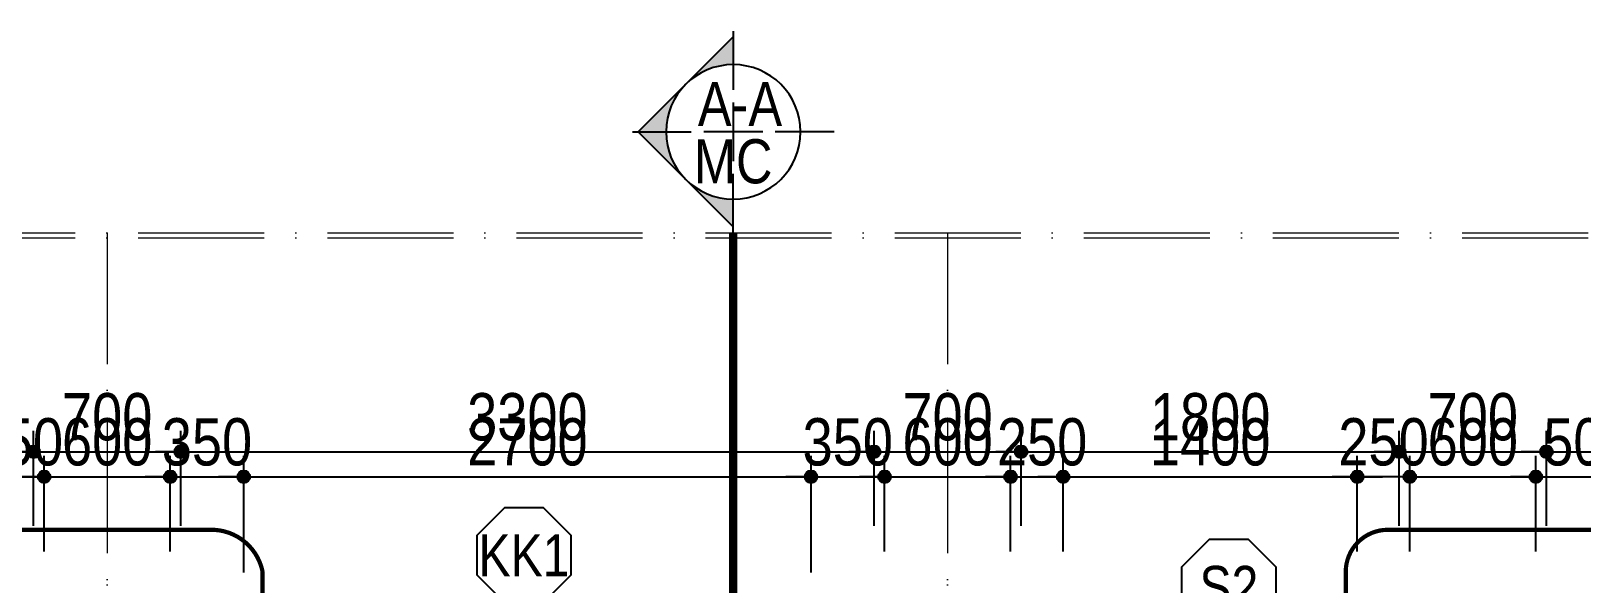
# Model space of a CAD drawing. Header units: millimetres. Extents: x 1201 to 176852, y 279 to 65351.
# Drawn here: x 20067 to 27449, y 22948 to 25580 of the extents above; entities that cross this region are included whole.
import ezdxf
from ezdxf.enums import TextEntityAlignment as Align

# ---------------------------------------------------------------- set-up
doc = ezdxf.new("R2010")
doc.units = ezdxf.units.MM
doc.linetypes.add('ACAD_ISO10W100', pattern=[18, 12, -3, 0, -3])
doc.linetypes.add('DASHED2', pattern=[0.375, 0.25, -0.125])
for name, color, linetype in [('daucat', 220, 'Continuous'), ('DIM', 1, 'Continuous'), ('KYHIEU', 3, 'Continuous'), ('TAGS', 60, 'Continuous')]:
    doc.layers.add(name, color=color, linetype=linetype)
doc.layers.add('TRUC', color=24, linetype='Continuous', lineweight=0)
doc.styles.add('HEL-CONDENSE', font='')
doc.styles.add('VNI-HELVE-CONDENSE', font='')
doc.styles.add('VNI-HELVE-CONDENSEN', font='')
doc.styles.get('HEL-CONDENSE').set_extended_font_data('VNI-Helve-Condense')
doc.styles.get('VNI-HELVE-CONDENSE').set_extended_font_data('VNI-Helve-Condense')
doc.styles.get('VNI-HELVE-CONDENSEN').set_extended_font_data('VNI-Helve-Condense')
doc.dimstyles.new('D100', dxfattribs={"dimtxt": 225, "dimasz": 1.2, "dimexe": 100, "dimexo": 0, "dimgap": 50, "dimtad": 1, "dimdec": 0, "dimzin": 13, "dimdsep": 46, "dimtxsty": 'HEL-CONDENSE', "dimblk": 'D50', "dimcen": 0, "dimclrd": 1, "dimclre": 1, "dimclrt": 7, "dimadec": 0, "dimazin": 0, "dimtfac": 1, "dimtdec": 0, "dimtmove": 0, "dimatfit": 3, "dimldrblk": 'D50', "dimfxl": 1, "dimtolj": 1, "dimtzin": 13, "dimarcsym": 0})

# ---------------------------------------------------------------- blocks, each defined once
blk = doc.blocks.new('mc2')
at = {"layer": 'KYHIEU', "ltscale": 0.7}
h = blk.add_hatch(color=256, dxfattribs=at)
h.paths.add_polyline_path([(600, 400), (600, 565.7), (317.2, 282.8, -0.198912)])
h.paths.add_polyline_path([(200, 0, -0.198912), (317.2, 282.8), (34.3, 0)])
h.paths.add_polyline_path([(317.2, -282.8, -0.198912), (200, 0), (34.3, 0)])
h.paths.add_polyline_path([(600, -565.7), (600, -400, -0.198912), (317.2, -282.8)])
for p, q in [((600, 565.7), (34.3, 0)), ((600, 600), (600, 250)), ((600, -175), (600, 175)), ((0, 0), (350, 0)), ((600, -565.7), (34.3, 0)), ((775, 0), (425, 0)), ((1200, 0), (850, 0)), ((600, -600), (600, -250))]:
    blk.add_line(p, q, dxfattribs=at)
blk.add_circle((600, 0), 400, dxfattribs=at)
at = {"style": 'VNI-HELVE-CONDENSE'}
for height, p in [(300, (612, 182)), (225, (609, -187.5))]:
    blk.add_attdef('A', text='', height=height, dxfattribs=at).set_placement(p, align=Align.MIDDLE_CENTER)
blk = doc.blocks.new('D50')
at = {"layer": 'DIM'}
blk.add_hatch(color=256, dxfattribs=at).paths.add_polyline_path([(25, 0, 1), (-25, 0, 1)])
blk.add_line((25, 0), (100, 0), dxfattribs=at)
blk.add_circle((0, 0), 25, dxfattribs=at)
blk = doc.blocks.new('*D119')
at = {"layer": 'DEFPOINTS', "color": 0, "transparency": 16777216}
for p in [(20079.1, 23577.7), (18279.1, 23224.8), (20079.1, 23224.8)]:
    blk.add_point(p, dxfattribs=at)
at = {"layer": 'DIM', "color": 1, "lineweight": -2, "transparency": 16777216}
for p, q in [((18279.1, 23224.8), (18279.1, 23677.7)), ((20079.1, 23224.8), (20079.1, 23677.7)), ((18280.3, 23577.7), (20077.9, 23577.7))]:
    blk.add_line(p, q, dxfattribs=at)
at = {"layer": 'DIM', "color": 1, "lineweight": -2, "transparency": 16777216, "xscale": 1.199999999999999, "yscale": 1.199999999999999, "zscale": 1.199999999999999, "rotation": 180}
blk.add_blockref('D50', (18279.1, 23577.7), dxfattribs=at)
at = {"layer": 'DIM', "color": 1, "lineweight": -2, "transparency": 16777216, "xscale": 1.199999999999999, "yscale": 1.199999999999999, "zscale": 1.199999999999999}
blk.add_blockref('D50', (20079.1, 23577.7), dxfattribs=at)
at = {"layer": 'DIM', "color": 7, "transparency": 16777216, "insert": (19179.1, 23742.6), "char_height": 225, "attachment_point": 5, "style": 'HEL-CONDENSE'}
blk.add_mtext('\\A1;1800', dxfattribs=at)
blk = doc.blocks.new('*D120')
at = {"layer": 'DEFPOINTS', "color": 0, "transparency": 16777216}
for p in [(20779.1, 23577.7), (20079.1, 23224.8), (20779.1, 23224.8)]:
    blk.add_point(p, dxfattribs=at)
at = {"layer": 'DIM', "color": 1, "lineweight": -2, "transparency": 16777216}
for p, q in [((20079.1, 23224.8), (20079.1, 23677.7)), ((20779.1, 23224.8), (20779.1, 23677.7)), ((20080.3, 23577.7), (20777.9, 23577.7))]:
    blk.add_line(p, q, dxfattribs=at)
at = {"layer": 'DIM', "color": 1, "lineweight": -2, "transparency": 16777216, "xscale": 1.199999999999999, "yscale": 1.199999999999999, "zscale": 1.199999999999999, "rotation": 180}
blk.add_blockref('D50', (20079.1, 23577.7), dxfattribs=at)
at = {"layer": 'DIM', "color": 1, "lineweight": -2, "transparency": 16777216, "xscale": 1.199999999999999, "yscale": 1.199999999999999, "zscale": 1.199999999999999}
blk.add_blockref('D50', (20779.1, 23577.7), dxfattribs=at)
at = {"layer": 'DIM', "color": 7, "transparency": 16777216, "insert": (20429.1, 23742.6), "char_height": 225, "attachment_point": 5, "style": 'HEL-CONDENSE'}
blk.add_mtext('\\A1;700', dxfattribs=at)
blk = doc.blocks.new('*D121')
at = {"layer": 'DEFPOINTS', "color": 0, "transparency": 16777216}
for p in [(24079.1, 23577.7), (20779.1, 23224.8), (24079.1, 23224.8)]:
    blk.add_point(p, dxfattribs=at)
at = {"layer": 'DIM', "color": 1, "lineweight": -2, "transparency": 16777216}
for p, q in [((20779.1, 23224.8), (20779.1, 23677.7)), ((24079.1, 23224.8), (24079.1, 23677.7)), ((20780.3, 23577.7), (24077.9, 23577.7))]:
    blk.add_line(p, q, dxfattribs=at)
at = {"layer": 'DIM', "color": 1, "lineweight": -2, "transparency": 16777216, "xscale": 1.199999999999999, "yscale": 1.199999999999999, "zscale": 1.199999999999999, "rotation": 180}
blk.add_blockref('D50', (20779.1, 23577.7), dxfattribs=at)
at = {"layer": 'DIM', "color": 1, "lineweight": -2, "transparency": 16777216, "xscale": 1.199999999999999, "yscale": 1.199999999999999, "zscale": 1.199999999999999}
blk.add_blockref('D50', (24079.1, 23577.7), dxfattribs=at)
at = {"layer": 'DIM', "color": 7, "transparency": 16777216, "insert": (22429.1, 23742.6), "char_height": 225, "attachment_point": 5, "style": 'HEL-CONDENSE'}
blk.add_mtext('\\A1;3300', dxfattribs=at)
blk = doc.blocks.new('*D122')
at = {"layer": 'DEFPOINTS', "color": 0, "transparency": 16777216}
for p in [(24779.1, 23577.7), (24079.1, 23224.8), (24779.1, 23224.8)]:
    blk.add_point(p, dxfattribs=at)
at = {"layer": 'DIM', "color": 1, "lineweight": -2, "transparency": 16777216}
for p, q in [((24079.1, 23224.8), (24079.1, 23677.7)), ((24779.1, 23224.8), (24779.1, 23677.7)), ((24080.3, 23577.7), (24777.9, 23577.7))]:
    blk.add_line(p, q, dxfattribs=at)
at = {"layer": 'DIM', "color": 1, "lineweight": -2, "transparency": 16777216, "xscale": 1.199999999999999, "yscale": 1.199999999999999, "zscale": 1.199999999999999, "rotation": 180}
blk.add_blockref('D50', (24079.1, 23577.7), dxfattribs=at)
at = {"layer": 'DIM', "color": 1, "lineweight": -2, "transparency": 16777216, "xscale": 1.199999999999999, "yscale": 1.199999999999999, "zscale": 1.199999999999999}
blk.add_blockref('D50', (24779.1, 23577.7), dxfattribs=at)
at = {"layer": 'DIM', "color": 7, "transparency": 16777216, "insert": (24429.1, 23742.6), "char_height": 225, "attachment_point": 5, "style": 'HEL-CONDENSE'}
blk.add_mtext('\\A1;700', dxfattribs=at)
blk = doc.blocks.new('*D123')
at = {"layer": 'DEFPOINTS', "color": 0, "transparency": 16777216}
for p in [(26579.1, 23577.7), (24779.1, 23224.8), (26579.1, 23224.8)]:
    blk.add_point(p, dxfattribs=at)
at = {"layer": 'DIM', "color": 1, "lineweight": -2, "transparency": 16777216}
for p, q in [((24779.1, 23224.8), (24779.1, 23677.7)), ((26579.1, 23224.8), (26579.1, 23677.7)), ((24780.3, 23577.7), (26577.9, 23577.7))]:
    blk.add_line(p, q, dxfattribs=at)
at = {"layer": 'DIM', "color": 1, "lineweight": -2, "transparency": 16777216, "xscale": 1.199999999999999, "yscale": 1.199999999999999, "zscale": 1.199999999999999, "rotation": 180}
blk.add_blockref('D50', (24779.1, 23577.7), dxfattribs=at)
at = {"layer": 'DIM', "color": 1, "lineweight": -2, "transparency": 16777216, "xscale": 1.199999999999999, "yscale": 1.199999999999999, "zscale": 1.199999999999999}
blk.add_blockref('D50', (26579.1, 23577.7), dxfattribs=at)
at = {"layer": 'DIM', "color": 7, "transparency": 16777216, "insert": (25679.1, 23742.6), "char_height": 225, "attachment_point": 5, "style": 'HEL-CONDENSE'}
blk.add_mtext('\\A1;1800', dxfattribs=at)
blk = doc.blocks.new('*D124')
at = {"layer": 'DEFPOINTS', "color": 0, "transparency": 16777216}
for p in [(27279.1, 23577.7), (26579.1, 23224.8), (27279.1, 23224.8)]:
    blk.add_point(p, dxfattribs=at)
at = {"layer": 'DIM', "color": 1, "lineweight": -2, "transparency": 16777216}
for p, q in [((26579.1, 23224.8), (26579.1, 23677.7)), ((27279.1, 23224.8), (27279.1, 23677.7)), ((26580.3, 23577.7), (27277.9, 23577.7))]:
    blk.add_line(p, q, dxfattribs=at)
at = {"layer": 'DIM', "color": 1, "lineweight": -2, "transparency": 16777216, "xscale": 1.199999999999999, "yscale": 1.199999999999999, "zscale": 1.199999999999999, "rotation": 180}
blk.add_blockref('D50', (26579.1, 23577.7), dxfattribs=at)
at = {"layer": 'DIM', "color": 1, "lineweight": -2, "transparency": 16777216, "xscale": 1.199999999999999, "yscale": 1.199999999999999, "zscale": 1.199999999999999}
blk.add_blockref('D50', (27279.1, 23577.7), dxfattribs=at)
at = {"layer": 'DIM', "color": 7, "transparency": 16777216, "insert": (26929.1, 23742.6), "char_height": 225, "attachment_point": 5, "style": 'HEL-CONDENSE'}
blk.add_mtext('\\A1;700', dxfattribs=at)
blk = doc.blocks.new('*D125')
at = {"layer": 'DEFPOINTS', "color": 0, "transparency": 16777216}
for p in [(29579.1, 23577.7), (27279.1, 23224.8), (29579.1, 23224.8)]:
    blk.add_point(p, dxfattribs=at)
at = {"layer": 'DIM', "color": 1, "lineweight": -2, "transparency": 16777216}
for p, q in [((27279.1, 23224.8), (27279.1, 23677.7)), ((29579.1, 23224.8), (29579.1, 23677.7)), ((27280.3, 23577.7), (29577.9, 23577.7))]:
    blk.add_line(p, q, dxfattribs=at)
at = {"layer": 'DIM', "color": 1, "lineweight": -2, "transparency": 16777216, "xscale": 1.199999999999999, "yscale": 1.199999999999999, "zscale": 1.199999999999999, "rotation": 180}
blk.add_blockref('D50', (27279.1, 23577.7), dxfattribs=at)
at = {"layer": 'DIM', "color": 1, "lineweight": -2, "transparency": 16777216, "xscale": 1.199999999999999, "yscale": 1.199999999999999, "zscale": 1.199999999999999}
blk.add_blockref('D50', (29579.1, 23577.7), dxfattribs=at)
at = {"layer": 'DIM', "color": 7, "transparency": 16777216, "insert": (28429.1, 23742.6), "char_height": 225, "attachment_point": 5, "style": 'HEL-CONDENSE'}
blk.add_mtext('\\A1;2300', dxfattribs=at)
blk = doc.blocks.new('KH-CUADI')
at = {"layer": 'TAGS'}
blk.add_lwpolyline([(-124.3, 300), (-300, 124.3), (-300, -124.3), (-124.3, -300), (124.3, -300), (300, -124.3), (300, 124.3), (124.3, 300)], close=True, dxfattribs=at)
at = {"layer": 'TAGS', "style": 'VNI-HELVE-CONDENSEN'}
blk.add_attdef('D', text='', height=300, dxfattribs=at).set_placement((0, 0), align=Align.MIDDLE)
blk = doc.blocks.new('*D607')
at = {"layer": 'DEFPOINTS', "color": 0, "transparency": 16777216}
for p in [(20729.1, 23458.3), (20129.1, 23102.9), (20729.1, 23102.9)]:
    blk.add_point(p, dxfattribs=at)
at = {"layer": 'DIM', "color": 1, "lineweight": -2, "transparency": 16777216}
for p, q in [((20129.1, 23102.9), (20129.1, 23558.3)), ((20729.1, 23102.9), (20729.1, 23558.3)), ((20130.3, 23458.3), (20727.9, 23458.3))]:
    blk.add_line(p, q, dxfattribs=at)
at = {"layer": 'DIM', "color": 1, "lineweight": -2, "transparency": 16777216, "xscale": 1.199999999999999, "yscale": 1.199999999999999, "zscale": 1.199999999999999, "rotation": 180}
blk.add_blockref('D50', (20129.1, 23458.3), dxfattribs=at)
at = {"layer": 'DIM', "color": 1, "lineweight": -2, "transparency": 16777216, "xscale": 1.199999999999999, "yscale": 1.199999999999999, "zscale": 1.199999999999999}
blk.add_blockref('D50', (20729.1, 23458.3), dxfattribs=at)
at = {"layer": 'DIM', "color": 7, "transparency": 16777216, "insert": (20429.1, 23623.2), "char_height": 225, "attachment_point": 5, "style": 'HEL-CONDENSE'}
blk.add_mtext('\\A1;600', dxfattribs=at)
blk = doc.blocks.new('*D608')
at = {"layer": 'DEFPOINTS', "color": 0, "transparency": 16777216}
for p in [(21079.1, 23458.3), (20729.1, 23102.9), (21079.1, 23002.9)]:
    blk.add_point(p, dxfattribs=at)
at = {"layer": 'DIM', "color": 1, "lineweight": -2, "transparency": 16777216}
for p, q in [((20729.1, 23102.9), (20729.1, 23558.3)), ((21079.1, 23002.9), (21079.1, 23558.3)), ((20730.3, 23458.3), (21077.9, 23458.3))]:
    blk.add_line(p, q, dxfattribs=at)
at = {"layer": 'DIM', "color": 1, "lineweight": -2, "transparency": 16777216, "xscale": 1.199999999999999, "yscale": 1.199999999999999, "zscale": 1.199999999999999, "rotation": 180}
blk.add_blockref('D50', (20729.1, 23458.3), dxfattribs=at)
at = {"layer": 'DIM', "color": 1, "lineweight": -2, "transparency": 16777216, "xscale": 1.199999999999999, "yscale": 1.199999999999999, "zscale": 1.199999999999999}
blk.add_blockref('D50', (21079.1, 23458.3), dxfattribs=at)
at = {"layer": 'DIM', "color": 7, "transparency": 16777216, "insert": (20904.1, 23623.2), "char_height": 225, "attachment_point": 5, "style": 'HEL-CONDENSE'}
blk.add_mtext('\\A1;350', dxfattribs=at)
blk = doc.blocks.new('*D609')
at = {"layer": 'DEFPOINTS', "color": 0, "transparency": 16777216}
for p in [(23779.1, 23458.3), (21079.1, 23002.9), (23779.1, 23002.9)]:
    blk.add_point(p, dxfattribs=at)
at = {"layer": 'DIM', "color": 1, "lineweight": -2, "transparency": 16777216}
for p, q in [((21079.1, 23002.9), (21079.1, 23558.3)), ((23779.1, 23002.9), (23779.1, 23558.3)), ((21080.3, 23458.3), (23777.9, 23458.3))]:
    blk.add_line(p, q, dxfattribs=at)
at = {"layer": 'DIM', "color": 1, "lineweight": -2, "transparency": 16777216, "xscale": 1.199999999999999, "yscale": 1.199999999999999, "zscale": 1.199999999999999, "rotation": 180}
blk.add_blockref('D50', (21079.1, 23458.3), dxfattribs=at)
at = {"layer": 'DIM', "color": 1, "lineweight": -2, "transparency": 16777216, "xscale": 1.199999999999999, "yscale": 1.199999999999999, "zscale": 1.199999999999999}
blk.add_blockref('D50', (23779.1, 23458.3), dxfattribs=at)
at = {"layer": 'DIM', "color": 7, "transparency": 16777216, "insert": (22429.1, 23623.2), "char_height": 225, "attachment_point": 5, "style": 'HEL-CONDENSE'}
blk.add_mtext('\\A1;2700', dxfattribs=at)
blk = doc.blocks.new('*D610')
at = {"layer": 'DEFPOINTS', "color": 0, "transparency": 16777216}
for p in [(24129.1, 23458.3), (24129.1, 23102.9), (23779.1, 23002.9)]:
    blk.add_point(p, dxfattribs=at)
at = {"layer": 'DIM', "color": 1, "lineweight": -2, "transparency": 16777216}
for p, q in [((23779.1, 23002.9), (23779.1, 23558.3)), ((24129.1, 23102.9), (24129.1, 23558.3)), ((23780.3, 23458.3), (24127.9, 23458.3))]:
    blk.add_line(p, q, dxfattribs=at)
at = {"layer": 'DIM', "color": 1, "lineweight": -2, "transparency": 16777216, "xscale": 1.199999999999999, "yscale": 1.199999999999999, "zscale": 1.199999999999999, "rotation": 180}
blk.add_blockref('D50', (23779.1, 23458.3), dxfattribs=at)
at = {"layer": 'DIM', "color": 1, "lineweight": -2, "transparency": 16777216, "xscale": 1.199999999999999, "yscale": 1.199999999999999, "zscale": 1.199999999999999}
blk.add_blockref('D50', (24129.1, 23458.3), dxfattribs=at)
at = {"layer": 'DIM', "color": 7, "transparency": 16777216, "insert": (23954.1, 23623.2), "char_height": 225, "attachment_point": 5, "style": 'HEL-CONDENSE'}
blk.add_mtext('\\A1;350', dxfattribs=at)
blk = doc.blocks.new('*D611')
at = {"layer": 'DEFPOINTS', "color": 0, "transparency": 16777216}
for p in [(24729.1, 23458.3), (24129.1, 23102.9), (24729.1, 23102.9)]:
    blk.add_point(p, dxfattribs=at)
at = {"layer": 'DIM', "color": 1, "lineweight": -2, "transparency": 16777216}
for p, q in [((24129.1, 23102.9), (24129.1, 23558.3)), ((24729.1, 23102.9), (24729.1, 23558.3)), ((24130.3, 23458.3), (24727.9, 23458.3))]:
    blk.add_line(p, q, dxfattribs=at)
at = {"layer": 'DIM', "color": 1, "lineweight": -2, "transparency": 16777216, "xscale": 1.199999999999999, "yscale": 1.199999999999999, "zscale": 1.199999999999999, "rotation": 180}
blk.add_blockref('D50', (24129.1, 23458.3), dxfattribs=at)
at = {"layer": 'DIM', "color": 1, "lineweight": -2, "transparency": 16777216, "xscale": 1.199999999999999, "yscale": 1.199999999999999, "zscale": 1.199999999999999}
blk.add_blockref('D50', (24729.1, 23458.3), dxfattribs=at)
at = {"layer": 'DIM', "color": 7, "transparency": 16777216, "insert": (24429.1, 23623.2), "char_height": 225, "attachment_point": 5, "style": 'HEL-CONDENSE'}
blk.add_mtext('\\A1;600', dxfattribs=at)
blk = doc.blocks.new('*D612')
at = {"layer": 'DEFPOINTS', "color": 0, "transparency": 16777216}
for p in [(24979.1, 23458.3), (24729.1, 23102.9), (24979.1, 23103)]:
    blk.add_point(p, dxfattribs=at)
at = {"layer": 'DIM', "color": 1, "lineweight": -2, "transparency": 16777216}
for p, q in [((24729.1, 23102.9), (24729.1, 23558.3)), ((24979.1, 23103), (24979.1, 23558.3)), ((24730.3, 23458.3), (24977.9, 23458.3))]:
    blk.add_line(p, q, dxfattribs=at)
at = {"layer": 'DIM', "color": 1, "lineweight": -2, "transparency": 16777216, "xscale": 1.199999999999999, "yscale": 1.199999999999999, "zscale": 1.199999999999999, "rotation": 180}
blk.add_blockref('D50', (24729.1, 23458.3), dxfattribs=at)
at = {"layer": 'DIM', "color": 1, "lineweight": -2, "transparency": 16777216, "xscale": 1.199999999999999, "yscale": 1.199999999999999, "zscale": 1.199999999999999}
blk.add_blockref('D50', (24979.1, 23458.3), dxfattribs=at)
at = {"layer": 'DIM', "color": 7, "transparency": 16777216, "insert": (24879.1, 23623.2), "char_height": 225, "attachment_point": 5, "style": 'HEL-CONDENSE'}
blk.add_mtext('\\A1;250', dxfattribs=at)
blk = doc.blocks.new('*D613')
at = {"layer": 'DEFPOINTS', "color": 0, "transparency": 16777216}
for p in [(27229.1, 23458.3), (26629.1, 23102.9), (27229.1, 23102.9)]:
    blk.add_point(p, dxfattribs=at)
at = {"layer": 'DIM', "color": 1, "lineweight": -2, "transparency": 16777216}
for p, q in [((26629.1, 23102.9), (26629.1, 23558.3)), ((27229.1, 23102.9), (27229.1, 23558.3)), ((26630.3, 23458.3), (27227.9, 23458.3))]:
    blk.add_line(p, q, dxfattribs=at)
at = {"layer": 'DIM', "color": 1, "lineweight": -2, "transparency": 16777216, "xscale": 1.199999999999999, "yscale": 1.199999999999999, "zscale": 1.199999999999999, "rotation": 180}
blk.add_blockref('D50', (26629.1, 23458.3), dxfattribs=at)
at = {"layer": 'DIM', "color": 1, "lineweight": -2, "transparency": 16777216, "xscale": 1.199999999999999, "yscale": 1.199999999999999, "zscale": 1.199999999999999}
blk.add_blockref('D50', (27229.1, 23458.3), dxfattribs=at)
at = {"layer": 'DIM', "color": 7, "transparency": 16777216, "insert": (26929.1, 23623.2), "char_height": 225, "attachment_point": 5, "style": 'HEL-CONDENSE'}
blk.add_mtext('\\A1;600', dxfattribs=at)
blk = doc.blocks.new('*D614')
at = {"layer": 'DEFPOINTS', "color": 0, "transparency": 16777216}
for p in [(27729.1, 23458.3), (27229.1, 23102.9), (27729.1, 23093.5)]:
    blk.add_point(p, dxfattribs=at)
at = {"layer": 'DIM', "color": 1, "lineweight": -2, "transparency": 16777216}
for p, q in [((27229.1, 23102.9), (27229.1, 23558.3)), ((27729.1, 23093.5), (27729.1, 23558.3)), ((27230.3, 23458.3), (27727.9, 23458.3))]:
    blk.add_line(p, q, dxfattribs=at)
at = {"layer": 'DIM', "color": 1, "lineweight": -2, "transparency": 16777216, "xscale": 1.199999999999999, "yscale": 1.199999999999999, "zscale": 1.199999999999999, "rotation": 180}
blk.add_blockref('D50', (27229.1, 23458.3), dxfattribs=at)
at = {"layer": 'DIM', "color": 1, "lineweight": -2, "transparency": 16777216, "xscale": 1.199999999999999, "yscale": 1.199999999999999, "zscale": 1.199999999999999}
blk.add_blockref('D50', (27729.1, 23458.3), dxfattribs=at)
at = {"layer": 'DIM', "color": 7, "transparency": 16777216, "insert": (27479.1, 23623.2), "char_height": 225, "attachment_point": 5, "style": 'HEL-CONDENSE'}
blk.add_mtext('\\A1;500', dxfattribs=at)
blk = doc.blocks.new('*D575')
at = {"layer": 'DEFPOINTS', "color": 0, "transparency": 16777216}
for p in [(20129.1, 23458.3), (19879.1, 23166.1), (20129.1, 23102.9)]:
    blk.add_point(p, dxfattribs=at)
at = {"layer": 'DIM', "color": 1, "lineweight": -2, "transparency": 16777216}
for p, q in [((19879.1, 23166.1), (19879.1, 23558.3)), ((20129.1, 23102.9), (20129.1, 23558.3)), ((19880.3, 23458.3), (20127.9, 23458.3))]:
    blk.add_line(p, q, dxfattribs=at)
at = {"layer": 'DIM', "color": 1, "lineweight": -2, "transparency": 16777216, "xscale": 1.199999999999999, "yscale": 1.199999999999999, "zscale": 1.199999999999999, "rotation": 180}
blk.add_blockref('D50', (19879.1, 23458.3), dxfattribs=at)
at = {"layer": 'DIM', "color": 1, "lineweight": -2, "transparency": 16777216, "xscale": 1.199999999999999, "yscale": 1.199999999999999, "zscale": 1.199999999999999}
blk.add_blockref('D50', (20129.1, 23458.3), dxfattribs=at)
at = {"layer": 'DIM', "color": 7, "transparency": 16777216, "insert": (20004.1, 23623.2), "char_height": 225, "attachment_point": 5, "style": 'HEL-CONDENSE'}
blk.add_mtext('\\A1;250', dxfattribs=at)
blk = doc.blocks.new('*D580')
at = {"layer": 'DEFPOINTS', "color": 0, "transparency": 16777216}
for p in [(26379.1, 23458.3), (24979.1, 23103), (26379.1, 23102.9)]:
    blk.add_point(p, dxfattribs=at)
at = {"layer": 'DIM', "color": 1, "lineweight": -2, "transparency": 16777216}
for p, q in [((24979.1, 23103), (24979.1, 23558.3)), ((26379.1, 23102.9), (26379.1, 23558.3)), ((24980.3, 23458.3), (26377.9, 23458.3))]:
    blk.add_line(p, q, dxfattribs=at)
at = {"layer": 'DIM', "color": 1, "lineweight": -2, "transparency": 16777216, "xscale": 1.199999999999999, "yscale": 1.199999999999999, "zscale": 1.199999999999999, "rotation": 180}
blk.add_blockref('D50', (24979.1, 23458.3), dxfattribs=at)
at = {"layer": 'DIM', "color": 1, "lineweight": -2, "transparency": 16777216, "xscale": 1.199999999999999, "yscale": 1.199999999999999, "zscale": 1.199999999999999}
blk.add_blockref('D50', (26379.1, 23458.3), dxfattribs=at)
at = {"layer": 'DIM', "color": 7, "transparency": 16777216, "insert": (25679.1, 23623.2), "char_height": 225, "attachment_point": 5, "style": 'HEL-CONDENSE'}
blk.add_mtext('\\A1;1400', dxfattribs=at)
blk = doc.blocks.new('*D581')
at = {"layer": 'DEFPOINTS', "color": 0, "transparency": 16777216}
for p in [(26379.1, 23458.3), (26379.1, 23102.9), (26629.1, 23102.9)]:
    blk.add_point(p, dxfattribs=at)
at = {"layer": 'DIM', "color": 1, "lineweight": -2, "transparency": 16777216}
for p, q in [((26379.1, 23102.9), (26379.1, 23558.3)), ((26629.1, 23102.9), (26629.1, 23558.3)), ((26627.9, 23458.3), (26380.3, 23458.3))]:
    blk.add_line(p, q, dxfattribs=at)
at = {"layer": 'DIM', "color": 1, "lineweight": -2, "transparency": 16777216, "xscale": 1.199999999999999, "yscale": 1.199999999999999, "zscale": 1.199999999999999, "rotation": 180}
blk.add_blockref('D50', (26379.1, 23458.3), dxfattribs=at)
at = {"layer": 'DIM', "color": 1, "lineweight": -2, "transparency": 16777216, "xscale": 1.199999999999999, "yscale": 1.199999999999999, "zscale": 1.199999999999999}
blk.add_blockref('D50', (26629.1, 23458.3), dxfattribs=at)
at = {"layer": 'DIM', "color": 7, "transparency": 16777216, "insert": (26504.1, 23623.2), "char_height": 225, "attachment_point": 5, "style": 'HEL-CONDENSE'}
blk.add_mtext('\\A1;250', dxfattribs=at)

msp = doc.modelspace()

# ---------------------------------------------------------------- linework, layer by layer
at = {"layer": 'daucat', "linetype": 'DASHED2', "ltscale": 2000, "const_width": 40}
msp.add_lwpolyline([(23409.042, 24619.951), (23409.042, 1790.788)], dxfattribs=at)
at = {"layer": 'daucat', "linetype": 'DASHED2', "ltscale": 500, "const_width": 20}
for points in [[(19881.483, 23206.041), (20918.77, 23206.041, -0.36593789), (21168.77, 23006.041), (21168.77, 22196.647, -0.41421356), (20968.77, 21996.647), (19881.483, 21996.647, -0.41421356), (19681.483, 22196.647), (19681.483, 23006.041, -0.41421356)], [(26524.191, 23206.041), (27561.478, 23206.041, -0.36593789), (27811.478, 23006.041), (27811.478, 22196.647, -0.41421356), (27611.478, 21996.647), (26524.191, 21996.647, -0.41421356), (26324.191, 22196.647), (26324.191, 23006.041, -0.41421356)]]:
    msp.add_lwpolyline(points, format="xyb", close=True, dxfattribs=at)
at = {"layer": 'TRUC', "linetype": 'ACAD_ISO10W100', "ltscale": 50}
for points in [[(3475.094, 24619.951), (41245.405, 24619.951), (41245.405, 3517.922), (3475.094, 3517.922)], [(3475.094, 24594.951), (41245.405, 24594.951), (41245.405, 3517.922), (3475.094, 3517.922)]]:
    msp.add_lwpolyline(points, close=True, dxfattribs=at)
for points in [[(20429.078, 24619.951), (20429.078, 3517.922)], [(20429.078, 24594.951), (20429.078, 3517.922)], [(24429.078, 24619.951), (24429.078, 3517.922)], [(24429.078, 24594.951), (24429.078, 3517.922)]]:
    msp.add_lwpolyline(points, dxfattribs=at)

# ---------------------------------------------------------------- block references
at = {"layer": 'KYHIEU', "ltscale": 0.7}
ref = msp.add_blockref('mc2', (22929.042, 25099.951), dxfattribs=dict(at, xscale=-0.8000000007450581, yscale=0.7999999995809048, zscale=0.8, rotation=180))
ref.add_attrib('A', 'MC', dxfattribs={"layer": '0', "height": 210, "style": 'VNI-HELVE-CONDENSE'}).set_placement((23408.671, 24959.951), align=Align.MIDDLE_CENTER)
ref.add_attrib('A', 'A-A', dxfattribs={"layer": '0', "height": 210, "style": 'VNI-HELVE-CONDENSE'}).set_placement((23440.962, 25233.056), align=Align.MIDDLE_CENTER)
at = {"layer": 'TAGS', "linetype": 'Continuous'}
ref = msp.add_blockref('KH-CUADI', (22412.816, 23084.913), dxfattribs=dict(at, xscale=0.75, yscale=0.75, zscale=0.75, rotation=180))
ref.add_attrib('D', 'KK1', dxfattribs={"color": 7, "height": 200, "style": 'VNI-HELVE-CONDENSEN'}).set_placement((22412.816, 23084.913), align=Align.MIDDLE)
ref = msp.add_blockref('KH-CUADI', (25767.914, 22934.33), dxfattribs=dict(at, xscale=0.75, yscale=0.75, zscale=0.75, rotation=180))
ref.add_attrib('D', 'S2', dxfattribs={"color": 7, "height": 200, "style": 'VNI-HELVE-CONDENSEN'}).set_placement((25767.914, 22934.33), align=Align.MIDDLE)

# ---------------------------------------------------------------- dimensions: what is measured, and where the dimension line sits
at = {"layer": 'DIM'}
for base, p1, p2, picture, middle in [((20079.078, 23577.669), (18279.078, 23224.834), (20079.078, 23224.834), '*D119', (19179.078, 23742.569)), ((20779.078, 23577.669), (20079.078, 23224.834), (20779.078, 23224.834), '*D120', (20429.078, 23742.569)), ((24079.078, 23577.669), (20779.078, 23224.834), (24079.078, 23224.834), '*D121', (22429.078, 23742.569)), ((24779.078, 23577.669), (24079.078, 23224.834), (24779.078, 23224.834), '*D122', (24429.078, 23742.569)), ((26579.078, 23577.669), (24779.078, 23224.834), (26579.078, 23224.834), '*D123', (25679.078, 23742.569)), ((27279.078, 23577.669), (26579.078, 23224.834), (27279.078, 23224.834), '*D124', (26929.078, 23742.569)), ((29579.078, 23577.669), (27279.078, 23224.834), (29579.078, 23224.834), '*D125', (28429.078, 23742.569)), ((20729.078, 23458.302), (20129.078, 23102.946), (20729.078, 23102.946), '*D607', (20429.078, 23623.202)), ((23779.078, 23458.302), (21079.078, 23002.946), (23779.078, 23002.946), '*D609', (22429.078, 23623.202)), ((24729.078, 23458.302), (24129.078, 23102.946), (24729.078, 23102.946), '*D611', (24429.078, 23623.202)), ((26379.078, 23458.302), (24979.078, 23102.998), (26379.078, 23102.946), '*D580', (25679.078, 23623.202)), ((27229.078, 23458.302), (26629.078, 23102.946), (27229.078, 23102.946), '*D613', (26929.078, 23623.202))]:
    dim = msp.add_linear_dim(base=base, p1=p1, p2=p2, dimstyle='D100', override={"dimtmove": 1}, dxfattribs=at)
    dim.commit()
    dim.dimension.update_dxf_attribs({"geometry": picture, "text_midpoint": middle})
dim = msp.add_linear_dim(base=(20129.078, 23458.302), p1=(19879.078, 23166.071), p2=(20129.078, 23102.946), dimstyle='D100', dxfattribs=at)
dim.commit()
dim.dimension.update_dxf_attribs({"geometry": '*D575', "text_midpoint": (20004.078, 23458.302), "dimtype": 160})
for base, p1, p2, picture, middle in [((21079.078, 23458.302), (20729.078, 23102.946), (21079.078, 23002.946), '*D608', (20904.078, 23458.302)), ((24129.078, 23458.302), (23779.078, 23002.946), (24129.078, 23102.946), '*D610', (23954.078, 23458.302)), ((24979.078, 23458.302), (24729.078, 23102.946), (24979.078, 23102.998), '*D612', (24879.078, 23458.302)), ((26379.078, 23458.302), (26629.078, 23102.946), (26379.078, 23102.946), '*D581', (26504.078, 23458.302)), ((27729.078, 23458.302), (27229.078, 23102.946), (27729.078, 23093.549), '*D614', (27479.078, 23458.302))]:
    dim = msp.add_linear_dim(base=base, p1=p1, p2=p2, dimstyle='D100', override={"dimtmove": 1}, dxfattribs=at)
    dim.commit()
    dim.dimension.update_dxf_attribs({"geometry": picture, "text_midpoint": middle, "dimtype": 160})

doc.saveas('drawing.dxf')
